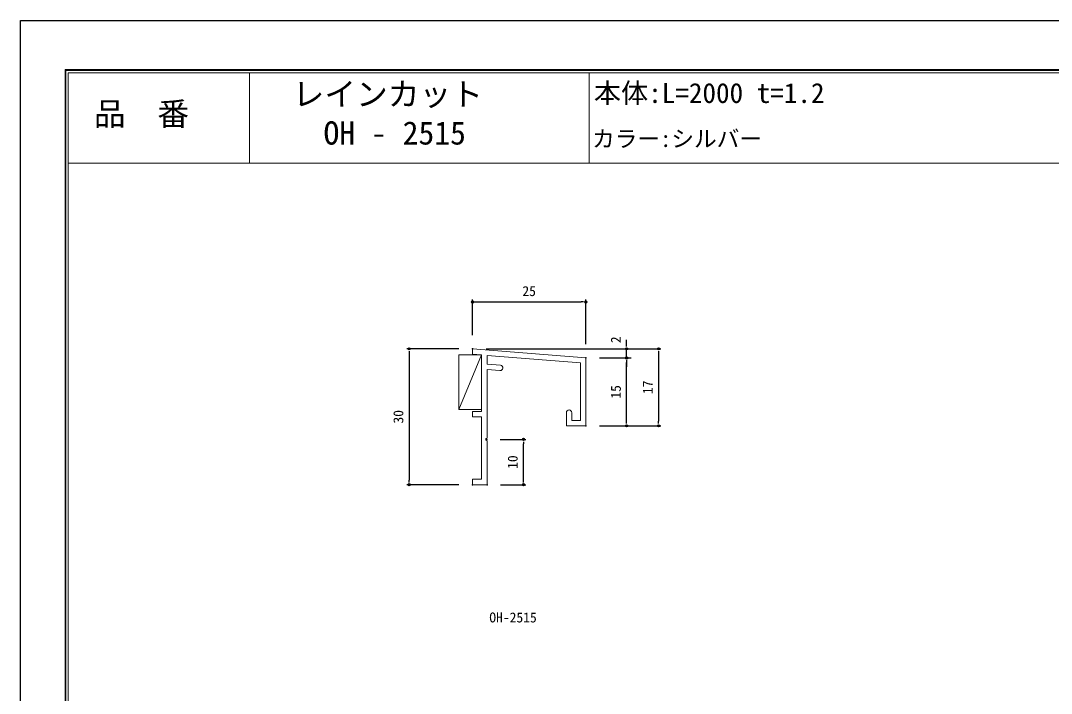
# Model space of a CAD drawing. Units: millimetres, scale not verified. Extents: x -210 to 210, y -148 to 149.
# Drawn here: x -210 to 17.5, y 0 to 148.5 of the extents above; entities that cross this region are included whole.
import ezdxf
from ezdxf.enums import TextEntityAlignment as Align

# ---------------------------------------------------------------- set-up
doc = ezdxf.new("R2010")
doc.units = ezdxf.units.MM
doc.header["$LTSCALE"] = 0.5
doc.header["$PDMODE"] = 32
doc.header["$PDSIZE"] = 0.1
for name, color, linetype, lineweight in [('0-0_0', 7, 'Continuous', 25), ('0-1_1-1図枠', 3, 'Continuous', 18), ('0-3_2-1寸法', 7, 'Continuous', 25), ('0-4_Defpoints', 7, 'Continuous', 25), ('0-6_5-1実寸型', 1, 'Continuous', 18), ('0-A_1手摺寸法', 3, 'Continuous', 18)]:
    doc.layers.add(name, color=color, linetype=linetype, lineweight=lineweight)
doc.layers.add('0-2_1-2図名', color=7, linetype='Continuous')
doc.layers.add('0-5_1-4文字', color=7, linetype='Continuous')
doc.styles.add('ＭＳ ゴシック', font='')
doc.styles.get('ＭＳ ゴシック').set_extended_font_data('MS Gothic')

# ---------------------------------------------------------------- blocks, each defined once
blk = doc.blocks.new('_Dot')
at = {"layer": '0-0_0'}
for p, q in [((-0.5, 0), (-1, 0)), ((0.25, 0), (-0.25, 0))]:
    blk.add_line(p, q, dxfattribs=at)
blk.add_circle((0, 0), 0.25, dxfattribs=at)
blk = doc.blocks.new('D24')
at = {"layer": '0-3_2-1寸法'}
for p, q in [((99.7308, 227.5558), (99.7308, 235.4169)), ((100.7308, 234.9169), (123.7308, 234.9169)), ((124.7308, 225.5558), (124.7308, 235.4169))]:
    blk.add_line(p, q, dxfattribs=at)
at = {"layer": '0-4_Defpoints'}
for p in [(124.7308, 234.9169), (99.7308, 224.5558), (124.7308, 222.5558)]:
    blk.add_point(p, dxfattribs=at)
at = {"layer": '0-3_2-1寸法', "rotation": 180}
blk.add_blockref('_Dot', (99.7308, 234.9169), dxfattribs=at)
at = {"layer": '0-3_2-1寸法'}
blk.add_blockref('_Dot', (124.7308, 234.9169), dxfattribs=at)
at = {"layer": '0-3_2-1寸法', "style": 'ＭＳ ゴシック'}
blk.add_text('25', height=2.199, dxfattribs=at).set_placement((110.7308, 235.5419), align=Align.BOTTOM_LEFT)
blk = doc.blocks.new('D25')
at = {"layer": '0-3_2-1寸法'}
for p, q in [((102.7308, 224.5558), (141.2919, 224.5558)), ((140.7919, 223.5558), (140.7919, 208.5558)), ((127.7308, 207.5558), (141.2919, 207.5558))]:
    blk.add_line(p, q, dxfattribs=at)
at = {"layer": '0-4_Defpoints'}
for p in [(99.7308, 224.5558), (124.7308, 207.5558), (140.7919, 207.5558)]:
    blk.add_point(p, dxfattribs=at)
at = {"layer": '0-3_2-1寸法'}
for p, rotation in [((140.7919, 224.5558), 90), ((140.7919, 207.5558), 270)]:
    blk.add_blockref('_Dot', p, dxfattribs=dict(at, rotation=rotation))
at = {"layer": '0-3_2-1寸法', "style": 'ＭＳ ゴシック'}
blk.add_text('17', height=2.199, rotation=90, dxfattribs=at).set_placement((140.1669, 214.5558), align=Align.BOTTOM_LEFT)
blk = doc.blocks.new('D29')
at = {"layer": '0-3_2-1寸法'}
for p, q in [((96.7308, 224.5558), (85.2384, 224.5558)), ((85.7384, 223.5558), (85.7384, 195.5558)), ((96.7308, 194.5558), (85.2384, 194.5558))]:
    blk.add_line(p, q, dxfattribs=at)
at = {"layer": '0-4_Defpoints'}
for p in [(99.7308, 224.5558), (85.7384, 194.5558), (99.7308, 194.5558)]:
    blk.add_point(p, dxfattribs=at)
at = {"layer": '0-3_2-1寸法'}
for p, rotation in [((85.7384, 224.5558), 90), ((85.7384, 194.5558), 270)]:
    blk.add_blockref('_Dot', p, dxfattribs=dict(at, rotation=rotation))
at = {"layer": '0-3_2-1寸法', "style": 'ＭＳ ゴシック'}
blk.add_text('30', height=2.199, rotation=90, dxfattribs=at).set_placement((85.1134, 208.0558), align=Align.BOTTOM_LEFT)
blk = doc.blocks.new('D30')
at = {"layer": '0-3_2-1寸法'}
for p, q in [((105.8308, 204.5558), (111.4721, 204.5558)), ((110.9721, 195.5558), (110.9721, 203.5558)), ((105.9308, 194.5558), (111.4721, 194.5558))]:
    blk.add_line(p, q, dxfattribs=at)
at = {"layer": '0-4_Defpoints'}
for p in [(102.8308, 204.5558), (110.9721, 204.5558), (102.9308, 194.5558)]:
    blk.add_point(p, dxfattribs=at)
at = {"layer": '0-3_2-1寸法'}
for p, rotation in [((110.9721, 204.5558), 90), ((110.9721, 194.5558), 270)]:
    blk.add_blockref('_Dot', p, dxfattribs=dict(at, rotation=rotation))
at = {"layer": '0-3_2-1寸法', "style": 'ＭＳ ゴシック'}
blk.add_text('10', height=2.199, rotation=90, dxfattribs=at).set_placement((110.3471, 198.0558), align=Align.BOTTOM_LEFT)
blk = doc.blocks.new('D34')
at = {"layer": '0-3_2-1寸法'}
for p, q in [((127.7308, 222.5558), (134.7341, 222.5558)), ((133.7341, 208.5558), (133.7341, 221.5558)), ((127.7308, 207.5558), (134.7341, 207.5558))]:
    blk.add_line(p, q, dxfattribs=at)
at = {"layer": '0-4_Defpoints'}
for p in [(124.7308, 222.5558), (133.7341, 222.5558), (124.7308, 207.5558)]:
    blk.add_point(p, dxfattribs=at)
at = {"layer": '0-3_2-1寸法'}
for p, rotation in [((133.7341, 222.5558), 90), ((133.7341, 207.5558), 270)]:
    blk.add_blockref('_Dot', p, dxfattribs=dict(at, rotation=rotation))
at = {"layer": '0-3_2-1寸法', "style": 'ＭＳ ゴシック'}
blk.add_text('15', height=2.199, rotation=90, dxfattribs=at).set_placement((133.1091, 213.5558), align=Align.BOTTOM_LEFT)
blk = doc.blocks.new('D35')
at = {"layer": '0-3_2-1寸法'}
for p, q in [((133.7341, 225.5558), (133.7341, 226.5558)), ((102.7308, 224.5558), (134.7341, 224.5558)), ((133.7341, 222.5558), (133.7341, 224.5558)), ((127.7308, 222.5558), (134.7341, 222.5558)), ((133.7341, 221.5558), (133.7341, 220.5558))]:
    blk.add_line(p, q, dxfattribs=at)
at = {"layer": '0-4_Defpoints'}
for p in [(99.7308, 224.5558), (133.7341, 224.5558), (124.7308, 222.5558)]:
    blk.add_point(p, dxfattribs=at)
at = {"layer": '0-3_2-1寸法'}
for p, rotation in [((133.7341, 224.5558), 270), ((133.7341, 222.5558), 90)]:
    blk.add_blockref('_Dot', p, dxfattribs=dict(at, rotation=rotation))
at = {"layer": '0-3_2-1寸法', "style": 'ＭＳ ゴシック'}
blk.add_text('2', height=2.199, rotation=90, dxfattribs=at).set_placement((133.1091, 225.8058), align=Align.BOTTOM_LEFT)

msp = doc.modelspace()

# ---------------------------------------------------------------- linework, layer by layer
at = {"layer": '0-1_1-1図枠'}
for p, q in [((-200, 137.5001), (-200, -137.4999)), ((-200, 137.5001), (200, 137.5001)), ((-199.5, 137.0001), (-199.5, -136.9999)), ((-199.5, 137.0001), (199.5, 137.0001)), ((-159.5, 137.0001), (-159.5, 117.0001)), ((-84.5, 137.0001), (-84.5, 117.0001)), ((-199.5, 117.0001), (199.5, 117.0001))]:
    msp.add_line(p, q, dxfattribs=at)
at = {"layer": '0-4_Defpoints'}
for q in [(-200.2, -137.6999), (200.2, 137.7001), (-200.2, -137.6999), (200.2, 137.7001)]:
    msp.add_line((-200.2, 137.7001), q, dxfattribs=at)
msp.add_lwpolyline([(-210, -148.4999), (-210, 148.5001), (210, 148.5001), (210, -148.4999)], close=True, dxfattribs=at)
at = {"layer": '0-6_5-1実寸型'}
for p, q in [((-110.2692, 76.0557), (-85.2692, 74.0557)), ((-110.2692, 76.0557), (-110.2692, 74.8519)), ((-110.2692, 74.8519), (-108.2692, 74.6919)), ((-108.2692, 74.6919), (-108.2692, 62.2557)), ((-107.0692, 74.5959), (-86.4692, 72.9479)), ((-107.0692, 74.5959), (-107.0692, 72.6864)), ((-86.4692, 72.9479), (-86.4692, 60.2557)), ((-85.2692, 74.0557), (-85.2692, 59.0557)), ((-107.0692, 72.6864), (-104.1204, 72.4505)), ((-107.0692, 71.4804), (-107.0692, 56.3557)), ((-107.0692, 71.4804), (-104.2163, 71.2522)), ((-110.2692, 61.0557), (-108.2692, 61.0557)), ((-108.2692, 61.0557), (-108.2692, 47.2557)), ((-88.3692, 60.2557), (-86.4692, 60.2557)), ((-85.2692, 59.0557), (-89.5692, 59.0557)), ((-107.0692, 56.3557), (-107.2762, 56.2247)), ((-107.2762, 55.8867), (-107.0692, 55.7557)), ((-107.0692, 55.7557), (-107.0692, 46.0557)), ((-110.2692, 47.2557), (-110.2692, 46.0557)), ((-110.2692, 47.2557), (-108.2692, 47.2557)), ((-110.2692, 46.0557), (-107.0692, 46.0557))]:
    msp.add_line(p, q, dxfattribs=at)
for points in [[(-110.2692, 61.0557), (-110.2692, 62.2557), (-108.2692, 62.2557)], [(-85.2692, 59.0557), (-89.5692, 59.0557), (-89.5692, 61.9557)], [(-88.3692, 61.9557), (-88.3692, 60.2557), (-86.4692, 60.2557)]]:
    msp.add_lwpolyline(points, dxfattribs=at)
for centre, radius, start, end in [((-104.1683, 71.8514), 0.6011, 265.42608, 85.42608), ((-88.9692, 61.9557), 0.6, 0, 180), ((-107.1692, 56.0557), 0.2, 122.33353, 237.66647)]:
    msp.add_arc(centre, radius, start, end, dxfattribs=at)
at = {"layer": '0-A_1手摺寸法'}
msp.add_line((-108.2692, 74.6919), (-113.2692, 62.6919), dxfattribs=at)
msp.add_lwpolyline([(-113.2692, 74.6919), (-108.2692, 74.6919), (-108.2692, 62.6919), (-113.2692, 62.6919)], close=True, dxfattribs=at)

# ---------------------------------------------------------------- block references
at = {"layer": '0-3_2-1寸法'}
for name in ['D24', 'D35', 'D29', 'D25', 'D34', 'D30']:
    msp.add_blockref(name, (-210, -148.5001), dxfattribs=at)

# ---------------------------------------------------------------- texts
at = {"layer": '0-2_1-2図名', "style": 'ＭＳ ゴシック'}
for s, p in [('レインカット', (-149.9756, 128.1657)), ('品\u3000番', (-193.8309, 123.8199)), ('OH - 2515', (-143.1532, 119.5942))]:
    msp.add_text(s, height=5.132, dxfattribs=at).set_placement(p, align=Align.BOTTOM_LEFT)
at = {"layer": '0-3_2-1寸法', "style": 'ＭＳ ゴシック'}
msp.add_text('OH-2515', height=2.199, dxfattribs=at).set_placement((-106.5723, 15.0001), align=Align.BOTTOM_LEFT)
at = {"layer": '0-5_1-4文字', "style": 'ＭＳ ゴシック'}
for s, height, p in [('本体:L=2000 t=1.2', 4.399, (-83.5, 129.0001)), ('カラー:シルバー', 3.666, (-83.8902, 119.5001))]:
    msp.add_text(s, height=height, dxfattribs=at).set_placement(p, align=Align.BOTTOM_LEFT)

doc.saveas('drawing.dxf')
